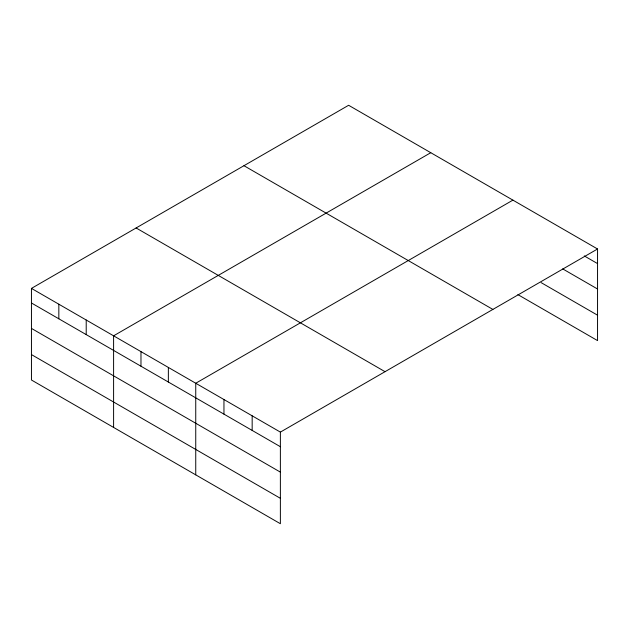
<?xml version="1.0" encoding="UTF-8"?>
<svg xmlns="http://www.w3.org/2000/svg" width="629" height="629" viewBox="0 0 629 629"><rect width="100%" height="100%" fill="white"/><g stroke="black" fill="none" stroke-linecap="round" stroke-linejoin="round"><path stroke-width="0.94" d="M31.45 288.397L280.377 432.107L280.377 523.721L31.45 380.01L31.45 288.397L348.623 105.279L597.55 248.99L597.55 340.603L517.895 294.616M430.771 152.705L113.597 335.823L113.597 427.437M512.918 200.124L195.745 383.25L195.745 474.864M280.377 432.107L597.55 248.99M584.27 255.924L597.55 263.59M562.703 268.882L597.55 289.002M541.129 282.618L597.55 315.192M243.958 165.702L492.884 309.421M136.116 227.965L385.042 371.684M31.45 302.989L280.377 446.708M31.45 328.409L280.377 472.12M31.45 354.591L280.377 498.31M252.166 415.824L252.166 430.417M223.955 399.533L223.955 414.134M168.36 367.438L168.36 382.031M140.975 351.627L140.975 366.227M86.212 320.012L86.212 334.612M58.835 304.2L58.835 318.801"/></g></svg>
